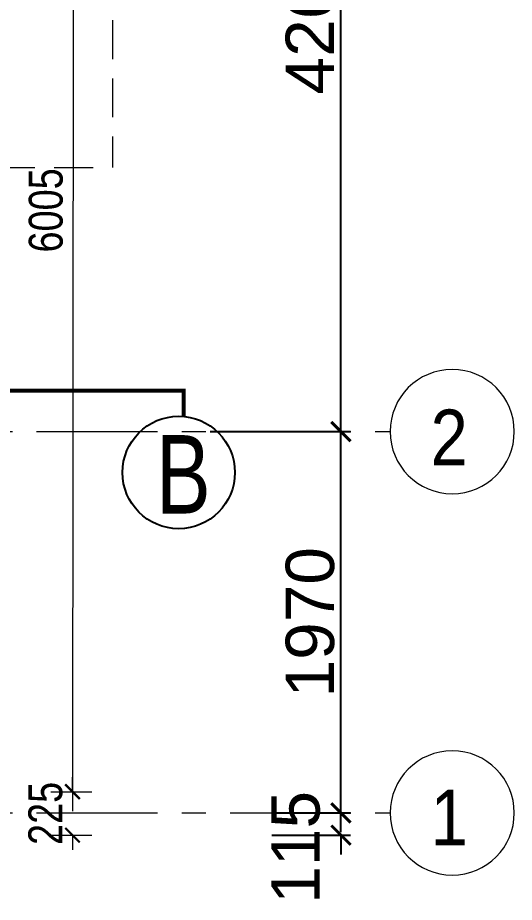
# Model space of a CAD drawing. Header units: millimetres. Extents: x -286480 to 108094, y -227925 to 10018.
# Drawn here: x -6742 to -4176, y -104413 to -99844 of the extents above; entities that cross this region are included whole.
import ezdxf
from ezdxf.enums import TextEntityAlignment as Align

# ---------------------------------------------------------------- set-up
doc = ezdxf.new("R2010")
doc.units = ezdxf.units.MM
doc.header["$LTSCALE"] = 100
doc.header["$MEASUREMENT"] = 0
doc.header["$PDMODE"] = 67
doc.linetypes.add('CENTER', pattern=[2, 1.25, -0.25, 0.25, -0.25])
doc.linetypes.add('DASHED', pattern=[0.75, 0.5, -0.25])
doc.layers.get('0').update_dxf_attribs({"lineweight": 25})
for name, color, linetype, lineweight in [('A-ANNO-GRID', 251, 'CENTER', 9), ('dim', 7, 'Continuous', 13), ('DW-NO', 7, 'Continuous', 25), ('GRID TAB', 21, 'Continuous', 5), ('projection', 200, 'DASHED', 18)]:
    doc.layers.add(name, color=color, linetype=linetype, lineweight=lineweight)
doc.layers.add('DIM1', color=132, linetype='Continuous')
doc.styles.add('ARIAL', font='arial.ttf', dxfattribs={"width": 0.8})
doc.styles.add('GOTHIC-TITLE', font='GOTHIC.TTF', dxfattribs={"width": 0.9, "height": 20})
doc.styles.add('SIZE', font='arial.ttf', dxfattribs={"width": 0.75, "height": 200})
doc.styles.get("Standard").update_dxf_attribs({"font": 'sanss___.ttf'})
doc.dimstyles.new('D 75', dxfattribs={"dimtxt": 175, "dimasz": 75, "dimexe": 100, "dimexo": 100, "dimgap": 50, "dimtad": 1, "dimdec": 0, "dimrnd": 5, "dimzin": 0, "dimdsep": 46, "dimtxsty": 'ARIAL', "dimblk": 'ARCHTICK', "dimcen": 0.09, "dimdle": 100, "dimclrd": 256, "dimclrt": 256, "dimadec": 0, "dimazin": 0, "dimtfac": 1, "dimtdec": 0, "dimtix": 1, "dimtofl": 0, "dimtmove": 1, "dimatfit": 3, "dimfxl": 135, "dimtolj": 1, "dimtzin": 0, "dimlwd": 9, "dimlwe": 9, "dimarcsym": 0})
doc.dimstyles.new('IIITD_WD_L @ 100', dxfattribs={"dimscale": 100, "dimtxt": 2.5, "dimasz": 1, "dimexe": 0.5, "dimexo": 0.25, "dimgap": 0.3, "dimtad": 1, "dimdec": 0, "dimrnd": 1, "dimzin": 0, "dimdsep": 46, "dimtxsty": 'Standard', "dimblk": 'ARCHTICK', "dimcen": 0.2, "dimdle": 1, "dimclrd": 8, "dimclre": 8, "dimadec": 0, "dimazin": 0, "dimtfac": 1, "dimtdec": 0, "dimtofl": 0, "dimtmove": 0, "dimatfit": 0, "dimfxl": 2, "dimtolj": 1, "dimtzin": 0, "dimlwd": -1, "dimlwe": -1, "dimarcsym": 0})

# ---------------------------------------------------------------- blocks, each defined once
blk = doc.blocks.new('_ArchTick')
at = {"const_width": 0.15}
blk.add_lwpolyline([(-0.5, -0.5), (0.5, 0.5)], dxfattribs=at)
blk = doc.blocks.new('*D47')
at = {"layer": 'Defpoints', "color": 0, "ltscale": 0.1, "transparency": 16777216}
for p in [(-6707.7, -97836.3), (-6671.8, -103841.7, 11.6), (-6459.1, -103841.8)]:
    blk.add_point(p, dxfattribs=at)
at = {"layer": 'dim', "lineweight": 9, "ltscale": 0.1, "transparency": 16777216}
blk.add_line((-6454.7, -97736.5), (-6459.2, -103941.8), dxfattribs=at)
at = {"layer": 'dim', "color": 0, "lineweight": 9, "ltscale": 0.1, "transparency": 16777216}
for p, q in [((-6607.7, -97836.4), (-6354.8, -97836.5)), ((-6571.8, -103841.8), (-6359.1, -103841.9))]:
    blk.add_line(p, q, dxfattribs=at)
at = {"layer": 'dim', "lineweight": 9, "ltscale": 0.1, "transparency": 16777216, "xscale": 75, "yscale": 75, "zscale": 75}
for p, rotation in [((-6454.8, -97836.5), 89.95871257011112), ((-6459.1, -103841.8), 269.9587125701111)]:
    blk.add_blockref('_ArchTick', p, dxfattribs=dict(at, rotation=rotation))
at = {"layer": 'dim', "ltscale": 0.1, "transparency": 16777216, "insert": (-6596.3, -100839), "char_height": 175, "attachment_point": 5, "rotation": 89.9587, "style": 'ARIAL'}
blk.add_mtext('\\A1;6005', dxfattribs=at)
blk = doc.blocks.new('*D48')
at = {"layer": 'Defpoints', "color": 0, "ltscale": 0.1, "transparency": 16777216}
for p in [(-6671.8, -103841.7, 3), (-6672, -104066.5), (-6459.3, -104066.7)]:
    blk.add_point(p, dxfattribs=at)
at = {"layer": 'dim', "lineweight": 9, "ltscale": 0.1, "transparency": 16777216}
for p, q in [((-6459.1, -103841.8), (-6459.1, -103766.8)), ((-6459.3, -104066.7), (-6459.3, -104141.7))]:
    blk.add_line(p, q, dxfattribs=at)
at = {"layer": 'dim', "color": 0, "lineweight": 9, "ltscale": 0.1, "transparency": 16777216}
for p, q in [((-6571.8, -103841.8), (-6359.1, -103841.9)), ((-6572, -104066.6), (-6359.3, -104066.7))]:
    blk.add_line(p, q, dxfattribs=at)
at = {"layer": 'dim', "lineweight": 9, "ltscale": 0.1, "transparency": 16777216, "xscale": 75, "yscale": 75, "zscale": 75}
for p, rotation in [((-6459.1, -103841.8), 269.9587125701111), ((-6459.3, -104066.7), 89.95871257011112)]:
    blk.add_blockref('_ArchTick', p, dxfattribs=dict(at, rotation=rotation))
at = {"layer": 'dim', "ltscale": 0.1, "transparency": 16777216, "insert": (-6598.5, -103954.1), "char_height": 175, "attachment_point": 5, "rotation": 89.9587, "style": 'ARIAL'}
blk.add_mtext('\\A1;225', dxfattribs=at)
blk = doc.blocks.new('GRIDTAB')
at = {"layer": 'GRID TAB', "ltscale": 0.1}
blk.add_circle((4668008.8, 8270544.3), 334.3, dxfattribs=at)
at = {"layer": 'GRID TAB', "ltscale": 0.1, "style": 'GOTHIC-TITLE', "width": 0.9}
blk.add_attdef('1', text='', height=300, dxfattribs=at).set_placement((4667992.4, 8270418.2), align=Align.CENTER)
blk = doc.blocks.new('*D226')
at = {"layer": 'Defpoints', "color": 0, "ltscale": 0.5, "transparency": 16777216}
for p in [(-5474.7, -101981.8, -0.6), (-5071.7, -101981.8), (-5449.3, -103951.7, 19.8)]:
    blk.add_point(p, dxfattribs=at)
at = {"layer": 'DIM1', "color": 8, "ltscale": 0.5, "transparency": 16777216}
for p, q in [((-5071.7, -104051.7), (-5071.7, -101881.8)), ((-5449.7, -101981.8), (-5021.7, -101981.8)), ((-5424.3, -103951.7), (-5021.7, -103951.7))]:
    blk.add_line(p, q, dxfattribs=at)
at = {"layer": 'DIM1', "color": 8, "ltscale": 0.5, "transparency": 16777216, "xscale": 100, "yscale": 100, "zscale": 100}
for p, rotation in [((-5071.7, -101981.8), 90), ((-5071.7, -103951.7), 270)]:
    blk.add_blockref('_ArchTick', p, dxfattribs=dict(at, rotation=rotation))
at = {"layer": 'DIM1', "color": 0, "ltscale": 0.5, "transparency": 16777216, "insert": (-5230.5, -102966.7), "char_height": 250, "attachment_point": 5, "rotation": 90}
blk.add_mtext('\\A1;1970', dxfattribs=at)
blk = doc.blocks.new('*D227')
at = {"layer": 'Defpoints', "color": 0, "ltscale": 0.5, "transparency": 16777216}
for p in [(-5446.5, -97721.8, 20.1), (-5071.7, -97721.8), (-5772.6, -101981.8, -0.6)]:
    blk.add_point(p, dxfattribs=at)
at = {"layer": 'DIM1', "color": 8, "ltscale": 0.5, "transparency": 16777216}
for p, q in [((-5071.7, -102081.8), (-5071.7, -97621.8)), ((-5421.5, -97721.8), (-5021.7, -97721.8)), ((-5747.6, -101981.8), (-5021.7, -101981.8))]:
    blk.add_line(p, q, dxfattribs=at)
at = {"layer": 'DIM1', "color": 8, "ltscale": 0.5, "transparency": 16777216, "xscale": 100, "yscale": 100, "zscale": 100}
for p, rotation in [((-5071.7, -97721.8), 90), ((-5071.7, -101981.8), 270)]:
    blk.add_blockref('_ArchTick', p, dxfattribs=dict(at, rotation=rotation))
at = {"layer": 'DIM1', "color": 0, "ltscale": 0.5, "transparency": 16777216, "insert": (-5230.7, -99851.8), "char_height": 250, "attachment_point": 5, "rotation": 90}
blk.add_mtext('\\A1;4260', dxfattribs=at)
blk = doc.blocks.new('*D243')
at = {"layer": 'Defpoints', "color": 0, "ltscale": 0.1, "transparency": 16777216}
for p in [(-5449.3, -103951.7, 36.7), (-5454.7, -104066.7, 41.3), (-5071.7, -104066.7)]:
    blk.add_point(p, dxfattribs=at)
at = {"layer": 'DIM1', "color": 8, "ltscale": 0.1, "transparency": 16777216}
for p, q in [((-5071.7, -103951.7), (-5071.7, -103851.7)), ((-5424.3, -103951.7), (-5021.7, -103951.7)), ((-5429.7, -104066.7), (-5021.7, -104066.7)), ((-5071.7, -104066.7), (-5071.7, -104166.7))]:
    blk.add_line(p, q, dxfattribs=at)
at = {"layer": 'DIM1', "color": 8, "ltscale": 0.1, "transparency": 16777216, "xscale": 100, "yscale": 100, "zscale": 100}
for p, rotation in [((-5071.7, -103951.7), 270), ((-5071.7, -104066.7), 90)]:
    blk.add_blockref('_ArchTick', p, dxfattribs=dict(at, rotation=rotation))
at = {"layer": 'DIM1', "color": 0, "ltscale": 0.1, "transparency": 16777216, "insert": (-5305, -104129.4), "char_height": 250, "attachment_point": 5, "rotation": 90}
blk.add_mtext('\\A1;115', dxfattribs=at)

msp = doc.modelspace()

# ---------------------------------------------------------------- linework, layer by layer
at = {"color": 12, "ltscale": 0.5, "true_color": 0xe00000, "const_width": 20, "elevation": 28.4}
msp.add_lwpolyline([(-30638.3, -99120.6), (-30638.3, -98843), (-13014.9, -98843), (-13014.9, -101769.8), (-5884.9, -101769.8), (-5884.9, -101903.5)], dxfattribs=at)
at = {"color": 12, "ltscale": 0.5, "true_color": 0xe00000}
msp.add_circle((-5910.2, -102192.9, 28.4), 290.5, dxfattribs=at)
at = {"layer": 'A-ANNO-GRID', "ltscale": 5}
for p, q in [((-30644.8, -101981.8, 16.3), (-4817.6, -101981.8, 16.3)), ((-30644.8, -103951.7, 36.7), (-4817.6, -103951.7, 36.7))]:
    msp.add_line(p, q, dxfattribs=at)
at = {"layer": 'projection', "color": 21, "ltscale": 4}
for p, q in [((-6253.1, -98357, 52.7), (-6253.1, -100616.7, 52.7)), ((-6853.1, -100616.7, 39.2), (-6253.1, -100616.7, 39.2))]:
    msp.add_line(p, q, dxfattribs=at)

# ---------------------------------------------------------------- block references
at = {"layer": 'GRID TAB', "color": 1}
ref = msp.add_blockref('GRIDTAB', (-4485785.1, 7837740.8, 10.1), dxfattribs=dict(at, xscale=-0.9600000000000005, yscale=0.9600000000000005, zscale=0.9600000000000005, rotation=180))
ref.add_attrib('1', '2', dxfattribs={"ltscale": 0.1, "height": 288, "rotation": 360, "style": 'GOTHIC-TITLE', "width": 0.9}).set_placement((-4512.4, -102155.9, 10.1), align=Align.CENTER)
ref = msp.add_blockref('GRIDTAB', (-4485785.1, 7835770.8, 21.7), dxfattribs=dict(at, xscale=-0.9600000000000005, yscale=0.9600000000000005, zscale=0.9600000000000005, rotation=180))
ref.add_attrib('1', '1', dxfattribs={"ltscale": 0.1, "height": 288, "rotation": 360, "style": 'GOTHIC-TITLE', "width": 0.9}).set_placement((-4512.4, -104118.7, 21.7), align=Align.CENTER)

# ---------------------------------------------------------------- texts
at = {"layer": 'DW-NO', "color": 51, "style": 'SIZE', "width": 0.75}
msp.add_text('B', height=405.3, dxfattribs=at).set_placement((-6028, -102405, 28.4))

# ---------------------------------------------------------------- dimensions: what is measured, and where the dimension line sits
at = {"layer": 'dim', "ltscale": 0.1}
for base, p1, p2, picture, middle in [((-6459.1, -103841.8, 32.7), (-6707.7, -97836.3, 32.7), (-6671.8, -103841.7, 44.3), '*D47', (-6596.3, -100839, 32.7)), ((-6459.3, -104066.7, 41.3), (-6671.8, -103841.7, 44.3), (-6672, -104066.5, 41.3), '*D48', (-6598.5, -103954.1, 41.3))]:
    dim = msp.add_linear_dim(base=base, p1=p1, p2=p2, angle=269.9587, dimstyle='D 75', dxfattribs=at)
    dim.commit()
    dim.dimension.update_dxf_attribs({"geometry": picture, "text_midpoint": middle})
at = {"layer": 'DIM1', "ltscale": 0.5}
for base, p1, p2, picture, middle in [((-5071.7, -97721.8, 16.9), (-5772.6, -101981.8, 16.3), (-5446.5, -97721.8, 36.9), '*D227', (-5230.7, -99851.8, 16.9)), ((-5071.7, -101981.8, 16.9), (-5449.3, -103951.7, 36.7), (-5474.7, -101981.8, 16.3), '*D226', (-5230.5, -102966.7, 16.9))]:
    dim = msp.add_linear_dim(base=base, p1=p1, p2=p2, angle=270, dimstyle='IIITD_WD_L @ 100', dxfattribs=at)
    dim.commit()
    dim.dimension.update_dxf_attribs({"geometry": picture, "text_midpoint": middle})
at = {"layer": 'DIM1', "ltscale": 0.1}
dim = msp.add_linear_dim(base=(-5071.7, -104066.7), p1=(-5449.3, -103951.7, 36.7), p2=(-5454.7, -104066.7, 41.3), angle=270, dimstyle='IIITD_WD_L @ 100', override={"dimtmove": 1}, dxfattribs=at)
dim.commit()
dim.dimension.update_dxf_attribs({"geometry": '*D243', "text_midpoint": (-5146.2, -104129.4), "dimtype": 160})

doc.saveas('drawing.dxf')
